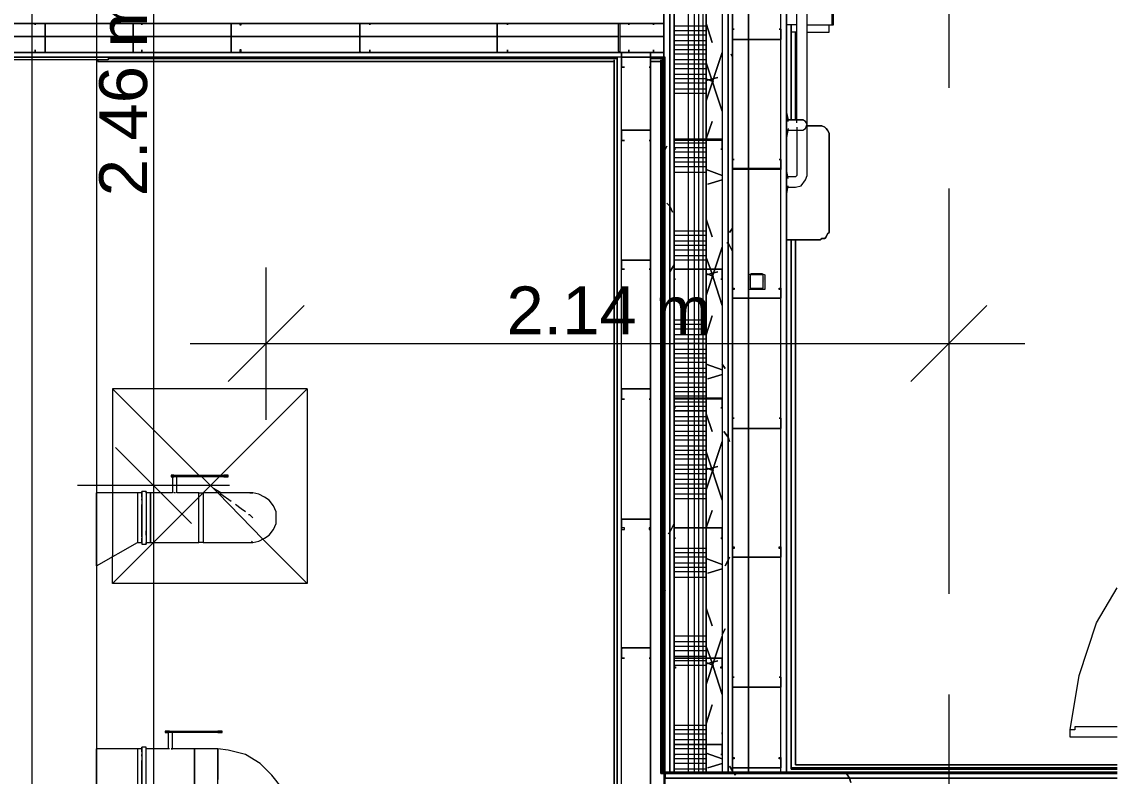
# Model space of a CAD drawing. Header units: metres. Extents: x -2 to 237, y -8 to 52.
# Drawn here: x 52.945 to 56.376, y 26.18 to 28.542 of the extents above; entities that cross this region are included whole.
import ezdxf

# ---------------------------------------------------------------- set-up
doc = ezdxf.new("R2010")
doc.units = ezdxf.units.M
doc.layers.add('HVAC - Ductos', color=5, linetype='Continuous', lineweight=0)
doc.layers.add('PDF4_Text', color=7, linetype='Continuous', lineweight=0)
doc.layers.add('PDF4_Geometry', color=7, linetype='Continuous', lineweight=0, true_color=0xaaaaaa)
doc.layers.add('PDF4_Solid Fills', color=7, linetype='Continuous', lineweight=0, true_color=0xffffff)
doc.styles.add('PDF Helvetica', font='')
doc.styles.get('PDF Helvetica').set_extended_font_data('Helvetica')

msp = doc.modelspace()

# ---------------------------------------------------------------- hatches: boundary and pattern name
at = {"layer": 'PDF4_Solid Fills', "lineweight": 0, "transparency": 33554559}
h = msp.add_hatch(color=256, dxfattribs=at)
h.paths.add_polyline_path([(55.2675, 27.7453), (55.2675, 27.7132), (55.2721, 27.7453)])
h.paths.add_polyline_path([(55.2309, 27.7086), (55.2629, 27.704), (55.2629, 27.704), (55.2629, 27.7086)])
h.paths.add_polyline_path([(55.2629, 27.7499), (55.2629, 27.7544), (55.2309, 27.7544)])
h.paths.add_polyline_path([(55.2263, 27.7453), (55.2217, 27.7453), (55.2217, 27.7132)])

# ---------------------------------------------------------------- linework, layer by layer
at = {"layer": 'HVAC - Ductos', "lineweight": 0}
for points in [[(53.1783, 32.3773), (53.1783, 24.1395), (52.9767, 24.1395), (52.9767, 32.3773)], [(53.5769, 27.1222), (53.5815, 27.1222), (53.5861, 27.1222), (53.5907, 27.1222), (53.5861, 27.1222), (53.5815, 27.1222)], [(53.5769, 27.1176), (53.5815, 27.1176), (53.5861, 27.1176), (53.5907, 27.1176), (53.5861, 27.1176), (53.5815, 27.1176)], [(53.5585, 26.3204), (53.5631, 26.3204), (53.5677, 26.3204), (53.5723, 26.3204), (53.5677, 26.3204), (53.5631, 26.3204)], [(53.5585, 26.3158), (53.5631, 26.3158), (53.5677, 26.3158), (53.5723, 26.3158), (53.5677, 26.3158), (53.5631, 26.3158)], [(53.5585, 26.1142), (53.5585, 26.1234), (53.5585, 26.1325), (53.5585, 26.1509), (53.5585, 26.1692), (53.5585, 26.1875), (53.5585, 26.2059), (53.5585, 26.2241), (53.5585, 26.2425), (53.5585, 26.2562), (53.5585, 26.2608), (53.5585, 26.2654), (53.4852, 26.2654), (53.4852, 26.2608), (53.4852, 26.2562), (53.4852, 26.2425), (53.4852, 26.2241), (53.4852, 26.2059), (53.4852, 26.1875), (53.4852, 26.1692), (53.4852, 26.1509), (53.4852, 26.1325), (53.4852, 26.1234), (53.4852, 26.1142)]]:
    msp.add_lwpolyline(points, close=True, dxfattribs=at)
for points in [[(53.1187, 29.5413), (53.357, 29.5413), (53.357, 27.0901), (53.357, 24.4144)], [(53.7097, 27.2963), (53.7097, 27.5345), (53.7097, 27.7727)], [(55.8493, 27.7727), (55.8493, 27.5345), (55.8493, 27.2963)], [(53.8289, 27.6536), (53.7097, 27.5345), (53.5907, 27.4154)], [(55.9685, 27.6536), (55.8493, 27.5345), (55.7303, 27.4154)], [(53.4715, 27.5345), (56.0876, 27.5345)], [(53.5677, 27.1222), (53.838, 27.3925), (53.838, 26.7831), (53.2287, 26.7831), (53.2287, 26.8702)], [(53.838, 27.3925), (53.2287, 27.3925), (53.2287, 27.0672)], [(53.499, 27.1222), (53.2287, 27.3925)], [(53.4761, 26.971), (53.357, 27.0901), (53.2378, 27.2092)], [(53.5769, 27.1176), (53.4211, 27.1176), (53.4165, 27.1176), (53.412, 27.1176), (53.4165, 27.1176), (53.4211, 27.1176), (53.4165, 27.1176), (53.4165, 27.0672), (53.3478, 27.0672), (53.3478, 27.0626), (53.3478, 27.0534), (53.3478, 27.0442), (53.3478, 27.026), (53.3478, 27.0076), (53.3478, 26.9893), (53.3478, 26.971), (53.3478, 26.9526), (53.3478, 26.9343), (53.3478, 26.9252), (53.3478, 26.916), (53.3478, 26.9114), (53.499, 26.9114), (53.499, 26.916), (53.499, 26.9252), (53.499, 26.9343), (53.499, 26.9526), (53.499, 26.971), (53.499, 26.9893), (53.499, 27.0076), (53.499, 27.026), (53.499, 27.0442), (53.499, 27.0534), (53.499, 27.0626), (53.499, 27.0672), (53.4303, 27.0672), (53.4303, 27.1176)], [(53.412, 27.1222), (53.412, 27.1176)], [(53.4211, 27.1222), (53.4165, 27.1222), (53.412, 27.1222), (53.4165, 27.1222), (53.4211, 27.1222), (53.5769, 27.1222)], [(53.5082, 27.1176), (53.499, 27.1222)], [(53.5585, 27.0672), (53.5082, 27.1176)], [(53.6639, 26.916), (53.6685, 26.9114), (53.6869, 26.916), (53.7052, 26.9252), (53.7189, 26.9343), (53.7327, 26.9526), (53.7418, 26.971), (53.7418, 26.9893), (53.7418, 27.0076), (53.7327, 27.026), (53.7189, 27.0442), (53.7052, 27.0534), (53.6869, 27.0626), (53.6685, 27.0672), (53.6593, 27.0672), (53.641, 27.0672), (53.6135, 27.0672), (53.5769, 27.0672), (53.5357, 27.0672), (53.5127, 27.0672), (53.5631, 27.1176)], [(53.5631, 27.1176), (53.5677, 27.1222)], [(53.5907, 27.1222), (53.5861, 27.1222), (53.5907, 27.1222)], [(53.5907, 27.1176), (53.5861, 27.1176), (53.5907, 27.1176)], [(53.5907, 27.1176), (53.5907, 27.1222)], [(53.5952, 27.0901), (53.357, 27.0901), (53.1187, 27.0901)], [(53.5998, 27.0397), (53.5677, 27.0626), (53.5677, 27.0672), (53.5448, 27.0809), (53.5357, 27.0901)], [(53.3066, 27.0672), (53.1783, 27.0672), (53.1783, 27.058), (53.1783, 27.0442), (53.1783, 27.0168), (53.1783, 26.9893), (53.1783, 26.9114), (53.1783, 26.8839), (53.1783, 26.861), (53.1783, 26.8427), (53.1783, 26.8381), (53.3066, 26.9114)], [(53.1783, 26.8381), (53.1783, 26.8427), (53.1783, 26.861), (53.1783, 26.8839), (53.1783, 26.9114), (53.1783, 26.9893), (53.1783, 27.0168), (53.1783, 27.0442), (53.1783, 27.058), (53.1783, 27.0672)], [(53.2287, 27.0672), (53.2287, 26.8702)], [(53.3204, 27.0534), (53.3204, 27.0626), (53.3204, 27.0672), (53.3066, 27.0672), (53.3066, 27.0626), (53.3066, 27.0534), (53.3066, 27.0442), (53.3066, 27.026), (53.3066, 27.0076), (53.3066, 26.9893), (53.3066, 26.971), (53.3066, 26.9526), (53.3066, 26.9343), (53.3066, 26.9252), (53.3066, 26.916), (53.3066, 26.9114), (53.3204, 26.9114), (53.3204, 26.916), (53.3204, 26.9252)], [(53.3204, 27.0672), (53.3204, 27.0718), (53.3204, 27.0672), (53.3204, 27.0626), (53.3204, 27.0488), (53.3204, 27.0306), (53.3204, 27.0122), (53.3204, 26.9893), (53.3204, 26.9664), (53.3204, 26.948), (53.3204, 26.9297), (53.3204, 26.916), (53.3204, 26.9114), (53.3204, 26.9068), (53.334, 26.9068), (53.334, 26.9114), (53.3478, 26.9114), (53.3478, 26.916), (53.3478, 26.9252), (53.3478, 26.9343), (53.3478, 26.9526), (53.3478, 26.971), (53.3478, 26.9893), (53.3478, 27.0076), (53.3478, 27.026), (53.3478, 27.0442), (53.3478, 27.0534), (53.3478, 27.0626), (53.3478, 27.0672), (53.334, 27.0672), (53.334, 27.0718), (53.334, 27.0672), (53.334, 27.0626), (53.334, 27.0488), (53.334, 27.0306), (53.334, 27.0122), (53.334, 26.9893), (53.334, 26.9664), (53.334, 26.948), (53.334, 26.9297), (53.334, 26.916), (53.334, 26.9114), (53.334, 26.9068)], [(53.334, 27.0718), (53.3204, 27.0718)], [(53.3204, 27.0442), (53.3204, 27.0488)], [(53.3616, 26.916), (53.5127, 27.0672)], [(53.4257, 27.0672), (53.4211, 27.0672)], [(53.5127, 27.0672), (53.5127, 27.0626), (53.5127, 27.0534), (53.5127, 27.0442), (53.5127, 27.026), (53.5127, 27.0076), (53.5127, 26.9893), (53.5127, 26.971), (53.5127, 26.9526), (53.5127, 26.9343), (53.5127, 26.9252), (53.5127, 26.916), (53.5127, 26.9114), (53.499, 26.9114), (53.499, 26.916), (53.499, 26.9252), (53.499, 26.9343), (53.499, 26.9526), (53.499, 26.971), (53.499, 26.9893), (53.499, 27.0076), (53.499, 27.026), (53.499, 27.0442), (53.499, 27.0534), (53.499, 27.0626), (53.499, 27.0672), (53.5127, 27.0672), (53.5127, 27.0626), (53.5127, 27.0534), (53.5127, 27.0442), (53.5127, 27.026), (53.5127, 27.0076), (53.5127, 26.9893), (53.5127, 26.971), (53.5127, 26.9526), (53.5127, 26.9343), (53.5127, 26.9252), (53.5127, 26.916), (53.5127, 26.9114), (53.5585, 26.9114), (53.5998, 26.9114), (53.6319, 26.9114), (53.6547, 26.9114), (53.6639, 26.9114), (53.6685, 26.9114)], [(53.7006, 26.9206), (53.5585, 27.0672)], [(53.6593, 27.0672), (53.6685, 27.0672)], [(53.3066, 27.0214), (53.3066, 27.0168)], [(53.3204, 26.9297), (53.3204, 26.9343), (53.3204, 26.948), (53.3204, 26.9526), (53.3204, 26.971), (53.3204, 26.9893), (53.3204, 27.0076), (53.3204, 27.026), (53.3204, 27.0306)], [(53.6456, 27.0076), (53.6319, 27.0168), (53.6135, 27.0306)], [(53.6685, 26.9893), (53.6593, 26.9984), (53.6547, 26.9984)], [(53.3066, 26.9618), (53.3066, 26.9572)], [(53.334, 26.9343), (53.334, 26.948)], [(53.2287, 26.7831), (53.3616, 26.916)], [(53.3204, 26.9114), (53.3204, 26.9068)], [(53.838, 26.7831), (53.7006, 26.9206)], [(53.334, 26.1142), (53.4852, 26.1142), (53.4852, 26.1234), (53.4852, 26.1325), (53.4852, 26.1509), (53.4852, 26.1692), (53.4852, 26.1875), (53.4852, 26.2059), (53.4852, 26.2241), (53.4852, 26.2425), (53.4852, 26.2562), (53.4852, 26.2608), (53.4852, 26.2654), (53.4165, 26.2654), (53.4165, 26.3158)], [(53.4074, 26.3158), (53.4028, 26.3158), (53.4028, 26.2654), (53.334, 26.2654)], [(53.3936, 26.3204), (53.3936, 26.3158)], [(53.4074, 26.3204), (53.4028, 26.3204), (53.3982, 26.3204), (53.3936, 26.3204), (53.3982, 26.3204), (53.4028, 26.3204), (53.4074, 26.3204), (53.5585, 26.3204)], [(53.5585, 26.3158), (53.4074, 26.3158), (53.4028, 26.3158), (53.3982, 26.3158), (53.3936, 26.3158), (53.3982, 26.3158), (53.4028, 26.3158)], [(53.5723, 26.3158), (53.5723, 26.3204)], [(53.3066, 26.2654), (53.1783, 26.2654), (53.1783, 26.2608), (53.1783, 26.2425), (53.1783, 26.2196), (53.1783, 26.1875), (53.1783, 26.1142), (53.1783, 26.0821), (53.1783, 26.0592), (53.1783, 26.0409), (53.1783, 26.0363), (53.3066, 26.1142)], [(53.1783, 26.0363), (53.1783, 26.0409), (53.1783, 26.0592), (53.1783, 26.0821), (53.1783, 26.1142), (53.1783, 26.1875), (53.1783, 26.2196), (53.1783, 26.2425), (53.1783, 26.2608), (53.1783, 26.2654)], [(53.3204, 26.2562), (53.3204, 26.2608), (53.3204, 26.2654), (53.3066, 26.2654), (53.3066, 26.2608), (53.3066, 26.2562), (53.3066, 26.2425), (53.3066, 26.2241), (53.3066, 26.2059), (53.3066, 26.1875), (53.3066, 26.1692), (53.3066, 26.1509), (53.3066, 26.1325), (53.3066, 26.1234), (53.3066, 26.1142), (53.3204, 26.1142), (53.3204, 26.1096), (53.3204, 26.105)], [(53.334, 26.105), (53.334, 26.1096), (53.334, 26.1188), (53.334, 26.1279), (53.334, 26.1463), (53.334, 26.1646), (53.334, 26.1875), (53.334, 26.2104), (53.334, 26.2287), (53.334, 26.2471), (53.334, 26.2608), (53.334, 26.27), (53.3204, 26.27)], [(53.3204, 26.2654), (53.3204, 26.27), (53.3204, 26.2608), (53.3204, 26.2471), (53.3204, 26.2287), (53.3204, 26.2104), (53.3204, 26.1875), (53.3204, 26.1646), (53.3204, 26.1463), (53.3204, 26.1279), (53.3204, 26.1188), (53.3204, 26.1096), (53.3204, 26.105), (53.334, 26.105), (53.334, 26.1096)], [(53.4074, 26.2654), (53.4028, 26.2654)], [(53.412, 26.2654), (53.4165, 26.2654), (53.412, 26.2654)], [(53.412, 26.2654), (53.4165, 26.2654), (53.412, 26.2654)], [(53.7601, 26.1417), (53.7281, 26.1829), (53.6914, 26.2196), (53.6456, 26.2471), (53.5907, 26.2608), (53.5585, 26.2654), (53.5585, 26.2608), (53.5585, 26.2562), (53.5585, 26.2425), (53.5585, 26.2241), (53.5585, 26.2059), (53.5585, 26.1875), (53.5585, 26.1692)], [(53.3066, 26.2196), (53.3066, 26.215)], [(53.3204, 26.2425), (53.3204, 26.2471)], [(53.3204, 26.1463), (53.3204, 26.1509), (53.3204, 26.1692), (53.3204, 26.1875), (53.3204, 26.2059), (53.3204, 26.2241), (53.3204, 26.2287)]]:
    msp.add_lwpolyline(points, dxfattribs=at)
at = {"layer": 'PDF4_Geometry', "lineweight": 0}
for points in [[(56.3075, 33.3715), (56.0739, 33.3715), (54.9743, 33.3715), (54.9743, 33.3577), (54.9743, 33.1745), (54.9743, 30.9937), (54.9743, 26.1875)], [(54.988, 33.3532), (54.988, 33.3577), (56.0739, 33.3577), (56.0739, 33.3074), (56.1563, 33.3074), (56.3075, 33.3074), (56.3075, 33.2065), (56.0739, 33.2065), (55.1392, 33.2065), (55.0888, 33.2065), (55.1392, 33.2065), (55.1392, 33.1883), (55.1392, 33.1745), (55.1392, 30.9937), (55.1392, 26.1875)], [(56.3075, 33.1883), (56.0739, 33.1883), (55.1575, 33.1883), (55.1575, 33.1745), (55.1575, 30.9937), (55.1575, 26.1875)], [(54.956, 33.1745), (54.956, 30.9937), (54.9422, 30.9937), (54.956, 30.9937), (54.956, 28.5379), (54.956, 30.9937), (54.956, 26.1875), (54.9743, 26.1875), (54.9743, 30.9937), (54.956, 30.9937), (54.956, 28.5379), (52.2162, 28.5379), (54.956, 28.5379)], [(55.1392, 30.9937), (55.1392, 26.1875), (55.0888, 26.1875), (55.0888, 26.2791), (55.0888, 26.5495), (55.0888, 26.9572), (55.0888, 27.3604), (55.0888, 26.9572), (55.0888, 26.5495), (55.0888, 26.2791), (55.0888, 26.1875), (54.988, 26.1875), (54.988, 30.9937)], [(55.0888, 30.2056), (55.0888, 30.6087), (55.0888, 30.9937), (54.988, 30.9937), (54.988, 26.1875), (55.0888, 26.1875), (55.0888, 26.2791), (55.0888, 26.5495), (55.0888, 26.9572), (55.0888, 27.3604)], [(55.0338, 28.1759), (55.0338, 28.5791), (55.0338, 28.9869), (55.0338, 29.3901), (55.0338, 29.7978), (55.0338, 30.201)], [(55.0522, 28.1759), (55.0522, 28.5791), (55.0522, 28.9869), (55.0522, 29.3901), (55.0522, 29.7978), (55.0522, 30.201)], [(55.0659, 28.1759), (55.0659, 28.5791), (55.0659, 28.9869), (55.0659, 29.3901), (55.0659, 29.7978), (55.0659, 30.201)], [(55.0797, 27.365), (55.0797, 27.7682), (55.0797, 28.1759), (55.0797, 28.5791), (55.0797, 28.9869), (55.0797, 29.3901), (55.0797, 29.7978), (55.0797, 30.201)], [(55.0888, 27.365), (55.0888, 27.7682), (55.0888, 28.1759), (55.0888, 28.5791), (55.0888, 28.9869), (55.0888, 29.3901), (55.0888, 29.7978), (55.0888, 30.201)], [(55.1713, 29.2251), (55.1713, 26.1921), (55.1713, 29.2251), (55.3225, 29.2251), (55.3408, 29.2251)], [(55.2217, 26.1921), (55.3225, 26.1921), (55.3225, 29.2251)], [(55.3408, 29.2297), (55.3408, 26.1921), (55.3408, 28.0018), (55.3408, 26.1921), (55.3225, 26.1921), (55.3225, 29.2297)], [(55.3408, 29.2251), (55.3408, 26.1921)], [(55.3408, 28.0248), (55.3683, 28.0248), (55.3866, 28.0293), (55.4004, 28.0476), (55.405, 28.0614), (55.405, 29.0831), (55.4004, 29.106), (55.3821, 29.1198), (55.3683, 29.1244), (55.3683, 29.2251)], [(55.3408, 26.1921), (55.3408, 29.2251), (55.3408, 26.1921)], [(55.3729, 28.2263), (55.3729, 28.2309), (55.3729, 29.0831), (55.3729, 29.0877), (55.3683, 29.0923), (55.3683, 29.0144), (55.3683, 29.0923), (55.3408, 29.0923)], [(55.405, 28.5333), (55.4187, 28.5333), (55.4416, 28.5333), (55.46, 28.5333), (55.4737, 28.5333), (55.4828, 28.5333), (55.4874, 28.5333), (55.4874, 29.0144), (55.4828, 29.0144), (55.4737, 29.0144), (55.46, 29.0144), (55.4416, 29.0144), (55.4187, 29.0144), (55.405, 29.0144)], [(55.4828, 29.0144), (55.4828, 28.5333)], [(55.8493, 28.657), (55.8493, 28.3363)], [(54.956, 28.5562), (54.956, 28.4325), (54.956, 26.1875), (54.9468, 26.1875), (54.9514, 26.1875), (54.9514, 28.4325), (54.9514, 26.1875), (54.956, 26.1875), (54.956, 28.4279), (54.956, 26.1875), (54.956, 28.4325)], [(55.0888, 28.5287), (54.988, 28.5287)], [(55.3729, 28.5333), (55.35, 28.5333), (55.3454, 28.5333), (55.3408, 28.5333), (55.3408, 28.2584), (55.3408, 28.5333)], [(55.3729, 28.5104), (55.3546, 28.5104), (55.3546, 28.2355), (55.3546, 28.5104), (55.3546, 28.2355), (55.3546, 28.5104), (55.3546, 28.2355), (55.3546, 28.5333), (55.3546, 28.2355), (55.3546, 28.5333), (55.3546, 28.2355), (55.3546, 28.5104), (55.3546, 28.2355), (55.3546, 28.5104), (55.3546, 28.2355), (55.3546, 28.5104)], [(55.405, 28.5104), (55.4737, 28.5104), (55.4737, 28.5333)], [(55.0888, 28.515), (54.988, 28.515)], [(55.0888, 28.5012), (54.988, 28.5012)], [(55.0888, 28.4829), (54.988, 28.4829)], [(55.3408, 28.2034), (55.3683, 28.2034), (55.3821, 28.2034), (55.3912, 28.2034), (55.4004, 28.208), (55.405, 28.2218), (55.4004, 28.2309), (55.3912, 28.2355), (55.3821, 28.2355), (55.3683, 28.2355), (55.3683, 28.5104), (55.3683, 28.2355), (55.3408, 28.2355)], [(54.956, 28.4508), (54.956, 26.1875)], [(55.0888, 28.4692), (54.988, 28.4692)], [(55.0888, 28.4554), (54.988, 28.4554)], [(52.2024, 23.324), (54.8093, 23.324), (53.8976, 23.324), (54.8093, 23.324), (53.8976, 23.324), (54.8093, 23.324), (53.8976, 23.324), (54.8093, 23.324), (54.8231, 23.324), (54.8231, 28.4325), (52.2162, 28.4325)], [(54.9147, 23.324), (54.9147, 28.4325), (54.956, 28.4325), (54.9147, 28.4325), (54.956, 28.4325), (54.9147, 28.4325), (54.956, 28.4325), (54.9147, 28.4325), (54.9147, 28.4463), (54.956, 28.4463), (52.2162, 28.4463), (54.8231, 28.4463), (54.8231, 28.4325), (54.8093, 28.4325), (54.8093, 23.324)], [(54.8093, 23.324), (54.8093, 28.4325), (54.8093, 26.0409), (54.8093, 28.4325), (54.8093, 23.324), (54.8093, 28.4325), (53.2149, 28.4325), (54.8048, 28.4325), (53.2149, 28.4325), (54.8093, 28.4325), (52.2162, 28.4325), (53.2149, 28.4325), (53.2149, 28.4233), (52.2162, 28.4233)], [(52.2162, 28.4325), (54.8093, 28.4325), (52.2162, 28.4325)], [(56.3763, 26.1921), (54.9606, 26.1921), (54.9606, 28.4325), (54.956, 28.4325), (54.956, 23.1545), (54.9606, 23.1545), (54.9606, 25.9722), (54.956, 25.9722), (54.956, 23.4157), (54.956, 23.2003), (56.3763, 23.2003)], [(55.0888, 28.4417), (54.988, 28.4417)], [(55.0888, 28.4233), (54.988, 28.4233)], [(55.0888, 28.4096), (54.988, 28.4096)], [(55.0888, 28.3959), (54.988, 28.3959)], [(55.0888, 28.3775), (54.988, 28.3775)], [(55.0888, 28.3638), (54.988, 28.3638)], [(55.0888, 28.3501), (54.988, 28.3501)], [(55.0888, 28.3317), (54.988, 28.3317)], [(55.0888, 28.3179), (54.988, 28.3179)], [(55.3454, 28.2309), (55.3408, 28.2584), (55.3454, 28.2355), (55.3683, 28.2355), (55.3821, 28.2355), (55.3912, 28.2355)], [(55.3408, 28.2172), (55.3408, 27.8598), (55.4462, 27.8598), (55.4508, 27.8644), (55.46, 27.8644), (55.4645, 27.8689), (55.4691, 27.8781), (55.4737, 27.8827), (55.4737, 27.8919), (55.4737, 28.1851), (55.4737, 28.1943), (55.4691, 28.2034), (55.4645, 28.208), (55.46, 28.2126), (55.4508, 28.2172), (55.4462, 28.2172), (55.405, 28.2172)], [(55.3729, 28.2126), (55.3729, 28.208), (55.3729, 28.0614), (55.3683, 28.0568), (55.3408, 28.0568)], [(55.3454, 28.208), (55.3408, 28.1805), (55.3454, 28.2034), (55.3683, 28.2034), (55.3821, 28.2034), (55.3912, 28.2034)], [(55.0888, 28.1622), (54.988, 28.1622)], [(55.0888, 28.1484), (54.988, 28.1484)], [(55.0338, 26.1875), (55.0338, 26.2791), (55.0338, 26.5495), (55.0338, 26.9572), (55.0338, 27.3604), (55.0338, 27.7682), (55.0338, 28.1714)], [(55.0522, 26.1875), (55.0522, 26.2791), (55.0522, 26.5495), (55.0522, 26.9572), (55.0522, 27.3604), (55.0522, 27.7682), (55.0522, 28.1714)], [(55.0659, 27.365), (55.0659, 27.7682), (55.0659, 28.1714)], [(55.0888, 28.1347), (54.988, 28.1347)], [(55.0888, 28.1164), (54.988, 28.1164)], [(55.1713, 28.0843), (55.3179, 28.0843), (55.3225, 28.0843), (55.3225, 28.1118), (55.3225, 28.0843), (55.3225, 28.0797), (55.3179, 28.0797), (55.1713, 28.0797)], [(55.0888, 28.1026), (54.988, 28.1026)], [(55.0888, 28.0889), (54.988, 28.0889)], [(55.2217, 26.1921), (55.2217, 26.2059), (55.2217, 26.4578), (55.2217, 26.8656), (55.2217, 27.2688), (55.2217, 27.6765), (55.2217, 28.0797)], [(55.2217, 28.0797), (55.2217, 27.6765), (55.2217, 27.2688), (55.2217, 26.8656), (55.2217, 26.4578), (55.2217, 26.2059), (55.2217, 26.1921)], [(55.3454, 28.0522), (55.3408, 28.0797)], [(55.0888, 28.0706), (54.988, 28.0706)], [(55.3408, 27.9972), (55.3454, 28.0293)], [(55.8493, 28.0202), (55.8493, 26.7511)], [(55.0888, 27.8873), (54.988, 27.8873)], [(55.0888, 27.8735), (54.988, 27.8735)], [(55.0888, 27.8552), (54.988, 27.8552)], [(55.0888, 27.8415), (54.988, 27.8415)], [(55.3546, 27.8598), (55.3546, 26.2013), (55.3546, 27.8598)], [(55.0888, 27.8277), (54.988, 27.8277)], [(55.0888, 27.8094), (54.988, 27.8094)], [(55.0888, 27.7957), (54.988, 27.7957)], [(55.1713, 27.7086), (55.1759, 27.7086), (55.1759, 27.704), (55.1713, 27.704)], [(55.0888, 27.6078), (54.988, 27.6078)], [(55.0888, 27.594), (54.988, 27.594)], [(55.0888, 27.5803), (54.988, 27.5803)], [(55.0888, 27.562), (54.988, 27.562)], [(55.0888, 27.5482), (54.988, 27.5482)], [(55.0888, 27.5345), (54.988, 27.5345)], [(55.0888, 27.5162), (54.988, 27.5162)], [(55.0888, 27.5024), (54.988, 27.5024)], [(55.0888, 27.4887), (54.988, 27.4887)], [(55.0888, 27.475), (54.988, 27.475)], [(55.0888, 27.4566), (54.988, 27.4566)], [(55.0888, 27.4429), (54.988, 27.4429)], [(55.0888, 27.4291), (54.988, 27.4291)], [(55.0888, 27.4108), (54.988, 27.4108)], [(55.0888, 27.3971), (54.988, 27.3971)], [(55.0888, 27.3833), (54.988, 27.3833)], [(55.0888, 27.3696), (54.988, 27.3696)], [(55.0888, 27.3513), (54.988, 27.3513)], [(55.0659, 26.1875), (55.0659, 26.2791), (55.0659, 26.5495), (55.0659, 26.9572), (55.0659, 27.3604)], [(55.0797, 26.1875), (55.0797, 26.2791), (55.0797, 26.5495), (55.0797, 26.9572), (55.0797, 27.3604)], [(55.0888, 27.3375), (54.988, 27.3375)], [(55.0888, 27.3055), (54.988, 27.3055)], [(55.0888, 27.2917), (54.988, 27.2917)], [(55.0888, 27.2779), (54.988, 27.2779)], [(55.0888, 27.2596), (54.988, 27.2596)], [(55.0888, 27.2459), (54.988, 27.2459)], [(55.0888, 27.2321), (54.988, 27.2321)], [(55.0888, 27.2138), (54.988, 27.2138)], [(55.0888, 27.2001), (54.988, 27.2001)], [(55.0888, 27.1863), (54.988, 27.1863)], [(55.0888, 27.1726), (54.988, 27.1726)], [(55.0888, 27.1542), (54.988, 27.1542)], [(55.0888, 27.1405), (54.988, 27.1405)], [(55.0888, 27.1267), (54.988, 27.1267)], [(55.0888, 27.1084), (54.988, 27.1084)], [(55.0888, 27.0947), (54.988, 27.0947)], [(55.0888, 27.0809), (54.988, 27.0809)], [(55.0888, 27.0626), (54.988, 27.0626)], [(55.0888, 27.0488), (54.988, 27.0488)], [(55.0888, 26.8931), (54.988, 26.8931)], [(55.0888, 26.8793), (54.988, 26.8793)], [(55.1713, 26.8977), (55.1759, 26.8977), (55.1759, 26.8931), (55.1713, 26.8931)], [(55.0888, 26.8656), (54.988, 26.8656)], [(55.0888, 26.8473), (54.988, 26.8473)], [(55.0888, 26.8335), (54.988, 26.8335)], [(55.0888, 26.8198), (54.988, 26.8198)], [(55.0888, 26.8015), (54.988, 26.8015)], [(56.3762, 26.3341), (56.2434, 26.3341), (56.2434, 26.325), (56.2297, 26.325), (56.2571, 26.4944), (56.3121, 26.6594), (56.3762, 26.7693)], [(55.0888, 26.6182), (54.988, 26.6182)], [(55.0888, 26.5999), (54.988, 26.5999)], [(55.0888, 26.5861), (54.988, 26.5861)], [(55.0888, 26.5724), (54.988, 26.5724)], [(55.0888, 26.554), (54.988, 26.554)], [(55.0888, 26.5403), (54.988, 26.5403)], [(55.0888, 26.5266), (54.988, 26.5266)], [(55.8493, 26.435), (55.8493, 26.1188)], [(55.0888, 26.3387), (54.988, 26.3387)], [(55.0888, 26.325), (54.988, 26.325)], [(56.3763, 26.3021), (56.2297, 26.3021), (56.2297, 26.325)], [(55.0888, 26.3112), (54.988, 26.3112)], [(55.0888, 26.2929), (54.988, 26.2929)], [(55.0888, 26.2791), (54.988, 26.2791)], [(55.0888, 26.2654), (54.988, 26.2654)], [(55.0888, 26.2471), (54.988, 26.2471)], [(55.0888, 26.2333), (54.988, 26.2333)], [(55.0888, 26.2196), (54.988, 26.2196)], [(55.1713, 26.2379), (55.1759, 26.2379), (55.1759, 26.2333), (55.1713, 26.2333)], [(54.9606, 26.1737), (56.3763, 26.1737), (54.9606, 26.1737), (54.9606, 26.1875), (56.3763, 26.1875), (54.9606, 26.1875), (54.9606, 26.1921), (56.3763, 26.1921), (55.3637, 26.1921), (56.3763, 26.1921)], [(54.9606, 26.1921), (54.9606, 26.1875), (54.9606, 26.1737), (56.3763, 26.1737)], [(56.3763, 26.1875), (54.9606, 26.1875)], [(55.0888, 26.2013), (54.988, 26.2013)], [(55.1713, 26.1921), (55.3408, 26.1921)], [(55.1713, 26.1921), (55.2217, 26.1921)], [(56.3763, 26.2059), (55.3546, 26.2059)], [(56.3763, 26.2059), (55.3546, 26.2059)], [(56.3763, 26.2059), (55.3546, 26.2059)], [(56.3763, 26.2059), (55.3546, 26.2059)], [(56.3763, 26.2059), (55.3546, 26.2059)], [(56.3763, 26.2059), (55.3546, 26.2059)], [(55.3546, 26.2013), (56.3763, 26.2013)], [(55.3546, 26.2013), (56.3763, 26.2013)]]:
    msp.add_lwpolyline(points, dxfattribs=at)
for points in [[(55.1713, 26.1875), (55.1713, 30.9937), (55.1392, 30.9937), (54.988, 30.9937), (54.956, 30.9937), (54.956, 26.1875)], [(54.9743, 26.1875), (54.988, 26.1875), (54.988, 30.9937), (54.9743, 30.9937)], [(55.1392, 26.1875), (55.1575, 26.1875), (55.1575, 30.9937), (55.1392, 30.9937)], [(55.1575, 26.1875), (55.1713, 26.1875), (55.1713, 30.9937), (55.1575, 30.9937)], [(55.0888, 27.365), (55.0888, 27.7682), (55.0888, 28.1759), (55.0888, 28.5791), (55.0888, 28.9869), (55.0888, 29.3901), (55.0888, 29.7978), (55.0888, 30.201), (55.0888, 29.7978), (55.0888, 29.3901), (55.0888, 28.9869), (55.0888, 28.5791), (55.0888, 28.1759), (55.0888, 27.7682)], [(55.2217, 28.0843), (55.2217, 28.4875), (55.2217, 28.8953), (55.2217, 29.2251), (55.2217, 28.8953), (55.2217, 28.4875)], [(52.9859, 28.5333), (52.9859, 28.5379)], [(53.0179, 28.5379), (53.0179, 28.4508), (53.0179, 28.4463), (52.9859, 28.4463), (52.9859, 28.4554), (52.9859, 28.4463), (53.0179, 28.4463), (53.0179, 28.4508), (53.0179, 28.5379), (52.9859, 28.5379)], [(53.2928, 28.4463), (53.2928, 28.4508), (53.2928, 28.5379), (53.3204, 28.5379), (53.3204, 28.5333), (53.3204, 28.5379), (53.2928, 28.5379), (53.2928, 28.4508), (53.2928, 28.4463), (53.3204, 28.4463)], [(53.6319, 28.5379), (53.5998, 28.5379), (53.5998, 28.4508), (53.5998, 28.4463), (53.6319, 28.4463), (53.6319, 28.4554), (53.6273, 28.4554), (53.6273, 28.4463), (53.5998, 28.4463), (53.5998, 28.4508), (53.5998, 28.5379), (53.6273, 28.5379), (53.6273, 28.5333), (53.6319, 28.5333)], [(54.0076, 28.4463), (54.003, 28.4463), (54.003, 28.4508), (54.003, 28.5379), (54.0076, 28.5379), (54.035, 28.5379), (54.035, 28.5333), (54.035, 28.5379), (54.0076, 28.5379), (54.003, 28.5379), (54.003, 28.4508), (54.0076, 28.4463), (54.035, 28.4463)], [(54.4382, 28.4463), (54.4336, 28.4463), (54.4336, 28.4508), (54.4336, 28.5379), (54.4382, 28.5379), (54.4657, 28.5379), (54.4657, 28.5333), (54.4657, 28.5379), (54.4382, 28.5379), (54.4336, 28.5379), (54.4336, 28.4508), (54.4336, 28.4463), (54.4382, 28.4463), (54.4657, 28.4463)], [(54.8185, 28.4463), (54.8139, 28.4508), (54.8139, 28.5379), (54.8185, 28.5379), (54.846, 28.5379), (54.846, 28.5333), (54.846, 28.5379), (54.8185, 28.5379), (54.8185, 28.4508), (54.8185, 28.4463), (54.846, 28.4463)], [(54.9239, 28.5333), (54.9239, 28.5379)], [(54.956, 28.5379), (54.956, 28.4508), (54.956, 28.4463), (54.9239, 28.4463), (54.9239, 28.4554), (54.9239, 28.4463), (54.956, 28.4463), (54.956, 28.4508), (54.956, 28.5379), (54.9239, 28.5379)], [(55.3225, 28.4875), (55.3179, 28.4875), (55.1713, 28.4875), (55.3179, 28.4875), (55.3225, 28.4875), (55.3225, 28.5196)], [(55.1759, 28.5196), (55.1713, 28.5196)], [(55.3179, 28.5196), (55.3225, 28.5196)], [(55.3408, 28.2584), (55.3408, 28.5333)], [(54.8139, 28.4967), (54.4336, 28.4967), (54.003, 28.4967), (53.5998, 28.4967), (53.2928, 28.4967), (53.0179, 28.4967), (52.6972, 28.4967), (52.5781, 28.4967), (52.3215, 28.4967), (52.2162, 28.4967), (52.3215, 28.4967), (52.5781, 28.4967), (52.6972, 28.4967), (53.0179, 28.4967), (53.2928, 28.4967), (53.5998, 28.4967), (54.003, 28.4967), (54.4336, 28.4967)], [(54.956, 28.4967), (54.8185, 28.4967)], [(53.3204, 28.4554), (53.3204, 28.4463)], [(54.035, 28.4554), (54.035, 28.4463)], [(54.4657, 28.4554), (54.4657, 28.4463)], [(54.846, 28.4554), (54.846, 28.4463)], [(54.956, 28.4508), (54.956, 26.1875), (54.9468, 26.1875), (54.9514, 26.1875), (54.956, 26.1875), (54.956, 28.4325), (54.956, 26.1875)], [(53.1829, 28.4233), (53.1829, 28.4187), (54.8002, 28.4187), (53.1829, 28.4187)], [(53.1829, 28.4233), (53.1829, 28.4187), (54.8002, 28.4187), (53.1829, 28.4187)], [(54.8093, 28.4325), (54.8093, 26.0409), (54.8093, 28.4279), (53.2149, 28.4279), (54.8093, 28.4279), (54.8093, 26.0409)], [(54.8048, 28.4279), (53.2149, 28.4279)], [(54.8002, 28.4187), (54.8002, 26.0409), (54.8002, 28.4233), (54.8002, 26.0409)], [(54.8093, 28.4325), (54.8093, 26.0409)], [(54.8231, 23.3102), (54.8231, 28.4463), (54.9147, 28.4463), (54.9147, 23.3102)], [(54.9147, 28.4005), (54.9147, 28.4325), (54.8277, 28.4325), (54.8231, 28.4325), (54.8231, 28.4005), (54.8323, 28.4005), (54.8231, 28.4005), (54.8231, 28.4325), (54.8277, 28.4325), (54.9147, 28.4325), (54.9147, 28.4005), (54.9102, 28.4005)], [(54.956, 28.4279), (54.9147, 28.4279)], [(54.956, 28.4279), (54.9147, 28.4279)], [(54.9468, 28.4187), (54.9147, 28.4187)], [(54.9468, 28.4187), (54.9147, 28.4187)], [(54.9468, 26.1875), (54.9468, 28.4233)], [(54.9468, 26.1875), (54.9468, 28.4233)], [(54.956, 28.4325), (54.956, 23.1545), (54.9606, 23.1545), (54.9606, 28.4325)], [(55.3408, 28.2584), (55.3408, 28.2538), (55.3408, 28.2355), (55.3408, 28.2172), (55.3408, 28.1943), (55.3408, 28.1805), (55.3408, 28.1851), (55.3408, 28.2034), (55.3408, 28.2263), (55.3408, 28.2447)], [(55.3408, 28.1805), (55.3408, 28.1851), (55.3408, 28.1989), (55.3408, 28.2218), (55.3408, 28.2401), (55.3408, 28.2538), (55.3408, 28.2584), (55.3408, 28.2538), (55.3408, 28.2401), (55.3408, 28.2218), (55.3408, 28.1989), (55.3408, 28.1851)], [(55.3408, 28.2584), (55.3408, 28.2538), (55.3408, 28.2355), (55.3408, 28.2172), (55.3408, 28.1943), (55.3408, 28.1805), (55.3408, 28.1851), (55.3408, 28.2034), (55.3408, 28.2263), (55.3408, 28.2447)], [(55.3408, 28.1805), (55.3408, 28.1851), (55.3408, 28.1989), (55.3408, 28.2218), (55.3408, 28.2401), (55.3408, 28.2538), (55.3408, 28.2584), (55.3408, 28.2538), (55.3408, 28.2401), (55.3408, 28.2218), (55.3408, 28.1989), (55.3408, 28.1851)], [(55.3408, 28.2218), (55.3408, 28.2263), (55.3408, 28.2309), (55.3408, 28.2355), (55.3408, 28.2309), (55.3408, 28.2263), (55.3408, 28.2218), (55.3408, 28.2172), (55.3408, 28.2126), (55.3408, 28.208), (55.3408, 28.2126), (55.3408, 28.2172), (55.3408, 28.2218), (55.3408, 28.2172), (55.3408, 28.2126), (55.3408, 28.208), (55.3408, 28.2126), (55.3408, 28.2172), (55.3408, 28.2218), (55.3408, 28.2263), (55.3408, 28.2309), (55.3408, 28.2355), (55.3408, 28.2309), (55.3408, 28.2263)], [(55.405, 28.2172), (55.4462, 28.2172), (55.4508, 28.2172), (55.46, 28.2126), (55.4645, 28.208), (55.4691, 28.2034), (55.4737, 28.1943), (55.4737, 28.1851), (55.4737, 27.8919), (55.4737, 27.8827), (55.4691, 27.8781), (55.4645, 27.8689), (55.46, 27.8644), (55.4508, 27.8644), (55.4462, 27.8598), (55.3408, 27.8598), (55.3408, 28.2172), (55.3408, 27.8598), (55.4462, 27.8598), (55.4508, 27.8644), (55.46, 27.8644), (55.4645, 27.8689), (55.4691, 27.8781), (55.4737, 27.8827), (55.4737, 27.8919), (55.4737, 28.1851), (55.4737, 28.1943), (55.4691, 28.2034), (55.4645, 28.208), (55.46, 28.2126), (55.4508, 28.2172), (55.4462, 28.2172)], [(54.9147, 28.1714), (54.9147, 28.2034), (54.8277, 28.2034), (54.8231, 28.2034), (54.8231, 28.1714), (54.8323, 28.1714), (54.8231, 28.1714), (54.8231, 28.2034), (54.8277, 28.2034), (54.9147, 28.2034), (54.9147, 28.1714), (54.9102, 28.1714)], [(54.988, 28.1714), (54.988, 28.1759), (55.1392, 28.1759), (55.1392, 28.1714), (55.1392, 28.1438), (55.1346, 28.1438), (55.1392, 28.1438), (55.1392, 28.1714), (54.988, 28.1714), (54.988, 28.1438)], [(55.3408, 28.0752), (55.3408, 28.1851)], [(55.3408, 28.0752), (55.3408, 28.1851)], [(54.9926, 28.1438), (54.988, 28.1438)], [(55.1759, 28.1118), (55.1713, 28.1118)], [(55.3179, 28.1118), (55.3225, 28.1118)], [(55.3408, 28.0797), (55.3408, 28.0752), (55.3408, 28.0568), (55.3408, 28.0339), (55.3408, 28.0156), (55.3408, 28.0018), (55.3408, 27.9972), (55.3408, 28.0064), (55.3408, 28.0202), (55.3408, 28.0431), (55.3408, 28.066), (55.3408, 28.0752)], [(55.3408, 27.9972), (55.3408, 28.0064), (55.3408, 28.0202), (55.3408, 28.0385), (55.3408, 28.0614), (55.3408, 28.0752), (55.3408, 28.0797), (55.3408, 28.0752), (55.3408, 28.0614), (55.3408, 28.0385), (55.3408, 28.0202), (55.3408, 28.0064)], [(55.3408, 28.0248), (55.3408, 28.0293), (55.3408, 28.0339), (55.3408, 28.0385), (55.3408, 28.0431), (55.3408, 28.0476), (55.3408, 28.0522), (55.3408, 28.0476), (55.3408, 28.0431), (55.3408, 28.0385), (55.3408, 28.0339), (55.3408, 28.0293)], [(55.3408, 26.1921), (55.3408, 28.0018)], [(55.3546, 26.2013), (55.3546, 27.8598), (55.3546, 26.2059), (55.3546, 27.8598), (55.3546, 26.2059), (55.3546, 27.8598)], [(55.3546, 27.8598), (55.3546, 26.2013), (56.3763, 26.2013), (55.3546, 26.2013)], [(55.3546, 26.2059), (55.3546, 27.8598)], [(55.3546, 26.2059), (55.3546, 27.8598)], [(55.3683, 26.215), (55.3683, 27.8598), (55.3683, 26.215), (56.3762, 26.215)], [(54.9147, 27.7682), (54.9147, 27.7957), (54.8277, 27.7957), (54.8231, 27.7957), (54.8231, 27.7682), (54.8323, 27.7682), (54.8231, 27.7682), (54.8231, 27.7957), (54.8277, 27.7957), (54.9147, 27.7957), (54.9147, 27.7682), (54.9102, 27.7682)], [(54.988, 27.7682), (55.1392, 27.7682), (55.1392, 27.7361), (55.1346, 27.7361), (55.1392, 27.7361), (55.1392, 27.7682), (54.988, 27.7682), (54.988, 27.7361)], [(54.9926, 27.7361), (54.988, 27.7361)], [(55.2721, 27.7132), (55.2721, 27.704), (55.2629, 27.704), (55.2309, 27.704), (55.2217, 27.704), (55.2217, 27.7132), (55.2217, 27.7453), (55.2217, 27.7499), (55.2309, 27.7544), (55.2629, 27.7544), (55.2721, 27.7499), (55.2721, 27.7453)], [(55.2629, 27.7499), (55.2309, 27.7499), (55.2263, 27.7499), (55.2263, 27.7453), (55.2263, 27.7132), (55.2263, 27.7086), (55.2309, 27.7086), (55.2629, 27.7086), (55.2675, 27.7086), (55.2675, 27.7132), (55.2675, 27.7453), (55.2675, 27.7499)], [(55.3225, 27.6765), (55.3179, 27.6765), (55.1713, 27.6765), (55.3179, 27.6765), (55.3225, 27.6765), (55.3225, 27.704), (55.3179, 27.704), (55.3179, 27.7086), (55.3225, 27.7086)], [(54.9147, 27.3604), (54.9147, 27.3879), (54.9147, 27.3925), (54.8277, 27.3925), (54.8231, 27.3925), (54.8231, 27.3879), (54.8231, 27.3604), (54.8323, 27.3604), (54.8231, 27.3604), (54.8231, 27.3879), (54.8231, 27.3925), (54.8277, 27.3925), (54.9147, 27.3925), (54.9147, 27.3879), (54.9147, 27.3604), (54.9102, 27.3604)], [(54.988, 27.3604), (54.988, 27.365), (55.1392, 27.365), (55.1392, 27.3604), (55.1392, 27.3329), (55.1346, 27.3329), (55.1392, 27.3329), (55.1392, 27.3604), (54.988, 27.3604), (54.988, 27.3329)], [(54.9926, 27.3329), (54.988, 27.3329)], [(54.988, 27.3237), (55.0888, 27.3237)], [(55.3225, 27.2733), (55.3225, 27.2688), (55.3179, 27.2688), (55.1713, 27.2688), (55.3179, 27.2688), (55.3225, 27.2688), (55.3225, 27.2733), (55.3225, 27.3009)], [(55.1759, 27.3009), (55.1713, 27.3009)], [(55.3179, 27.3009), (55.3225, 27.3009)], [(54.9147, 26.9526), (54.9147, 26.9847), (54.8277, 26.9847), (54.8231, 26.9847), (54.8231, 26.9526), (54.8323, 26.9526), (54.8323, 26.9572), (54.8231, 26.9572), (54.8231, 26.9847), (54.8277, 26.9847), (54.9147, 26.9847), (54.9147, 26.9572), (54.9102, 26.9572), (54.9102, 26.9526)], [(54.988, 26.9572), (55.1392, 26.9572), (55.1392, 26.9252), (55.1346, 26.9252), (55.1392, 26.9252), (55.1392, 26.9572), (54.988, 26.9572), (54.988, 26.9252)], [(54.9926, 26.9252), (54.988, 26.9252)], [(55.3225, 26.8656), (55.3179, 26.8656), (55.1713, 26.8656), (55.3179, 26.8656), (55.3225, 26.8656), (55.3225, 26.8931), (55.3179, 26.8931), (55.3179, 26.8977), (55.3225, 26.8977)], [(54.9147, 26.5495), (54.9147, 26.577), (54.9147, 26.5815), (54.8277, 26.5815), (54.8231, 26.5815), (54.8231, 26.577), (54.8231, 26.5495), (54.8323, 26.5495), (54.8231, 26.5495), (54.8231, 26.577), (54.8277, 26.5815), (54.9147, 26.5815), (54.9147, 26.577), (54.9147, 26.5495), (54.9102, 26.5495)], [(54.988, 26.5495), (55.1392, 26.5495), (55.1392, 26.5174), (55.1346, 26.5174), (55.1346, 26.522), (55.1392, 26.522), (55.1392, 26.5495), (54.988, 26.5495), (54.988, 26.522), (54.9926, 26.522), (54.9926, 26.5174), (54.988, 26.5174)], [(55.3225, 26.4578), (55.3179, 26.4578), (55.1713, 26.4578), (55.3179, 26.4578), (55.3225, 26.4578), (55.3225, 26.4899)], [(55.1759, 26.4899), (55.1713, 26.4899)], [(55.3179, 26.4899), (55.3225, 26.4899)], [(54.988, 26.2746), (54.988, 26.2791), (55.1392, 26.2791), (55.1392, 26.2746), (55.1392, 26.2471), (55.1346, 26.2471), (55.1392, 26.2471), (55.1392, 26.2746), (55.1392, 26.2791), (54.988, 26.2791), (54.988, 26.2746), (54.988, 26.2471)], [(54.9926, 26.2471), (54.988, 26.2471)], [(55.3225, 26.2059), (55.3179, 26.2059), (55.1713, 26.2059), (55.3179, 26.2059), (55.3225, 26.2059), (55.3225, 26.2333), (55.3179, 26.2333), (55.3179, 26.2379), (55.3225, 26.2379)], [(55.3546, 26.2059), (56.3763, 26.2059)], [(55.3546, 26.2059), (56.3763, 26.2059)]]:
    msp.add_lwpolyline(points, close=True, dxfattribs=at)
at = {"layer": 'PDF4_Geometry', "color": 254, "lineweight": 0, "true_color": 0xdddddd}
for points in [[(55.0888, 28.5379), (55.1072, 28.4783)], [(55.1392, 28.4463), (55.0888, 28.2951)], [(55.0888, 28.4141), (55.1392, 28.263)], [(55.1255, 28.3684), (55.0888, 28.3592)], [(55.0888, 28.3638), (55.1117, 28.3546)], [(55.1072, 28.2309), (55.0888, 28.1759)], [(55.0888, 28.0797), (55.1392, 28.0614)], [(55.1392, 28.0476), (55.0934, 28.0339)], [(55.0888, 27.924), (55.1072, 27.8689)], [(55.1392, 27.8369), (55.1163, 27.7682), (55.0888, 27.6857), (55.1163, 27.7682)], [(55.0888, 27.8049), (55.1026, 27.7682), (55.1392, 27.6536), (55.1026, 27.7682)], [(55.1255, 27.759), (55.0888, 27.7499)], [(55.0888, 27.7544), (55.1117, 27.7453)], [(55.1072, 27.6216), (55.0888, 27.562)], [(55.0888, 27.4704), (55.1392, 27.452)], [(55.1392, 27.4383), (55.0934, 27.4246)], [(55.0888, 27.3146), (55.1072, 27.2596)], [(55.1392, 27.2275), (55.0888, 27.0764)], [(55.0888, 27.1955), (55.1392, 27.0442)], [(55.1255, 27.1497), (55.0888, 27.1405)], [(55.0888, 27.1451), (55.1117, 27.1359)], [(55.1072, 27.0122), (55.0888, 26.9572)], [(55.1392, 26.9252), (55.1392, 26.9206)], [(55.0888, 26.861), (55.1392, 26.8427)], [(55.1392, 26.8289), (55.0934, 26.8152)], [(55.0888, 26.7053), (55.1072, 26.6503)], [(55.1392, 26.6182), (55.1163, 26.5495), (55.0888, 26.467), (55.1163, 26.5495)], [(55.0888, 26.5861), (55.1026, 26.5495), (55.1392, 26.435), (55.1026, 26.5495)], [(55.1255, 26.5403), (55.0888, 26.5311)], [(55.0888, 26.5357), (55.1117, 26.5266)], [(55.1072, 26.4028), (55.0888, 26.3433)], [(55.1392, 26.3158), (55.1392, 26.3112)], [(55.0888, 26.2517), (55.1392, 26.2333)], [(55.1392, 26.2196), (55.0934, 26.2059)]]:
    msp.add_lwpolyline(points, close=True, dxfattribs=at)
at = {"layer": 'PDF4_Geometry', "color": 254, "lineweight": 0, "true_color": 0xeaeaea}
for points in [[(55.1667, 28.4417), (55.1713, 28.4325)], [(54.956, 28.1347), (54.9651, 28.153)], [(54.9743, 27.9652), (54.9834, 27.9469), (54.9743, 27.9652), (54.9651, 27.9744)], [(55.1621, 27.8827), (55.1713, 27.8965)], [(55.153, 27.8507), (55.1575, 27.8507), (55.1713, 27.8231), (55.1575, 27.8507)], [(54.9743, 27.759), (54.988, 27.7819)], [(55.1392, 27.4704), (55.1484, 27.4566)], [(55.1438, 27.2596), (55.1575, 27.2413), (55.1621, 27.2275), (55.1575, 27.2413)], [(54.9743, 26.9435), (54.988, 26.971), (54.9743, 26.9435), (54.9697, 26.9389)], [(55.1484, 26.8381), (55.1575, 26.8564), (55.1621, 26.8656), (55.1575, 26.8564)], [(54.956, 26.7739), (54.9606, 26.7602)], [(55.1392, 26.6228), (55.1484, 26.6411)], [(55.1713, 26.4716), (55.1713, 26.4762)], [(55.1621, 26.2104), (55.1713, 26.1967)], [(55.1759, 26.1875), (55.1805, 26.1829)], [(55.5378, 26.1737), (55.5424, 26.1601), (55.5378, 26.1737), (55.5286, 26.1875)]]:
    msp.add_lwpolyline(points, close=True, dxfattribs=at)
at = {"layer": 'PDF4_Geometry', "color": 254, "lineweight": 0, "true_color": 0xd2d2d2}
for points in [[(55.0705, 28.1714), (55.0705, 28.1759)], [(55.043, 27.7682), (55.0476, 27.7682)], [(55.1346, 27.7361), (55.1392, 27.7361)], [(54.8597, 26.5815), (54.8643, 26.5815)]]:
    msp.add_lwpolyline(points, dxfattribs=at)

# ---------------------------------------------------------------- texts
at = {"layer": 'PDF4_Text', "lineweight": 0, "insert": (53.2629, 27.9963), "char_height": 0.15002, "attachment_point": 4, "rotation": 90, "style": 'PDF Helvetica'}
msp.add_mtext('2.46 m', dxfattribs=at)
at = {"layer": 'PDF4_Text', "lineweight": 0, "insert": (54.463, 27.6387), "char_height": 0.15002, "attachment_point": 4, "style": 'PDF Helvetica'}
msp.add_mtext('2.14 m', dxfattribs=at)

doc.saveas('drawing.dxf')
